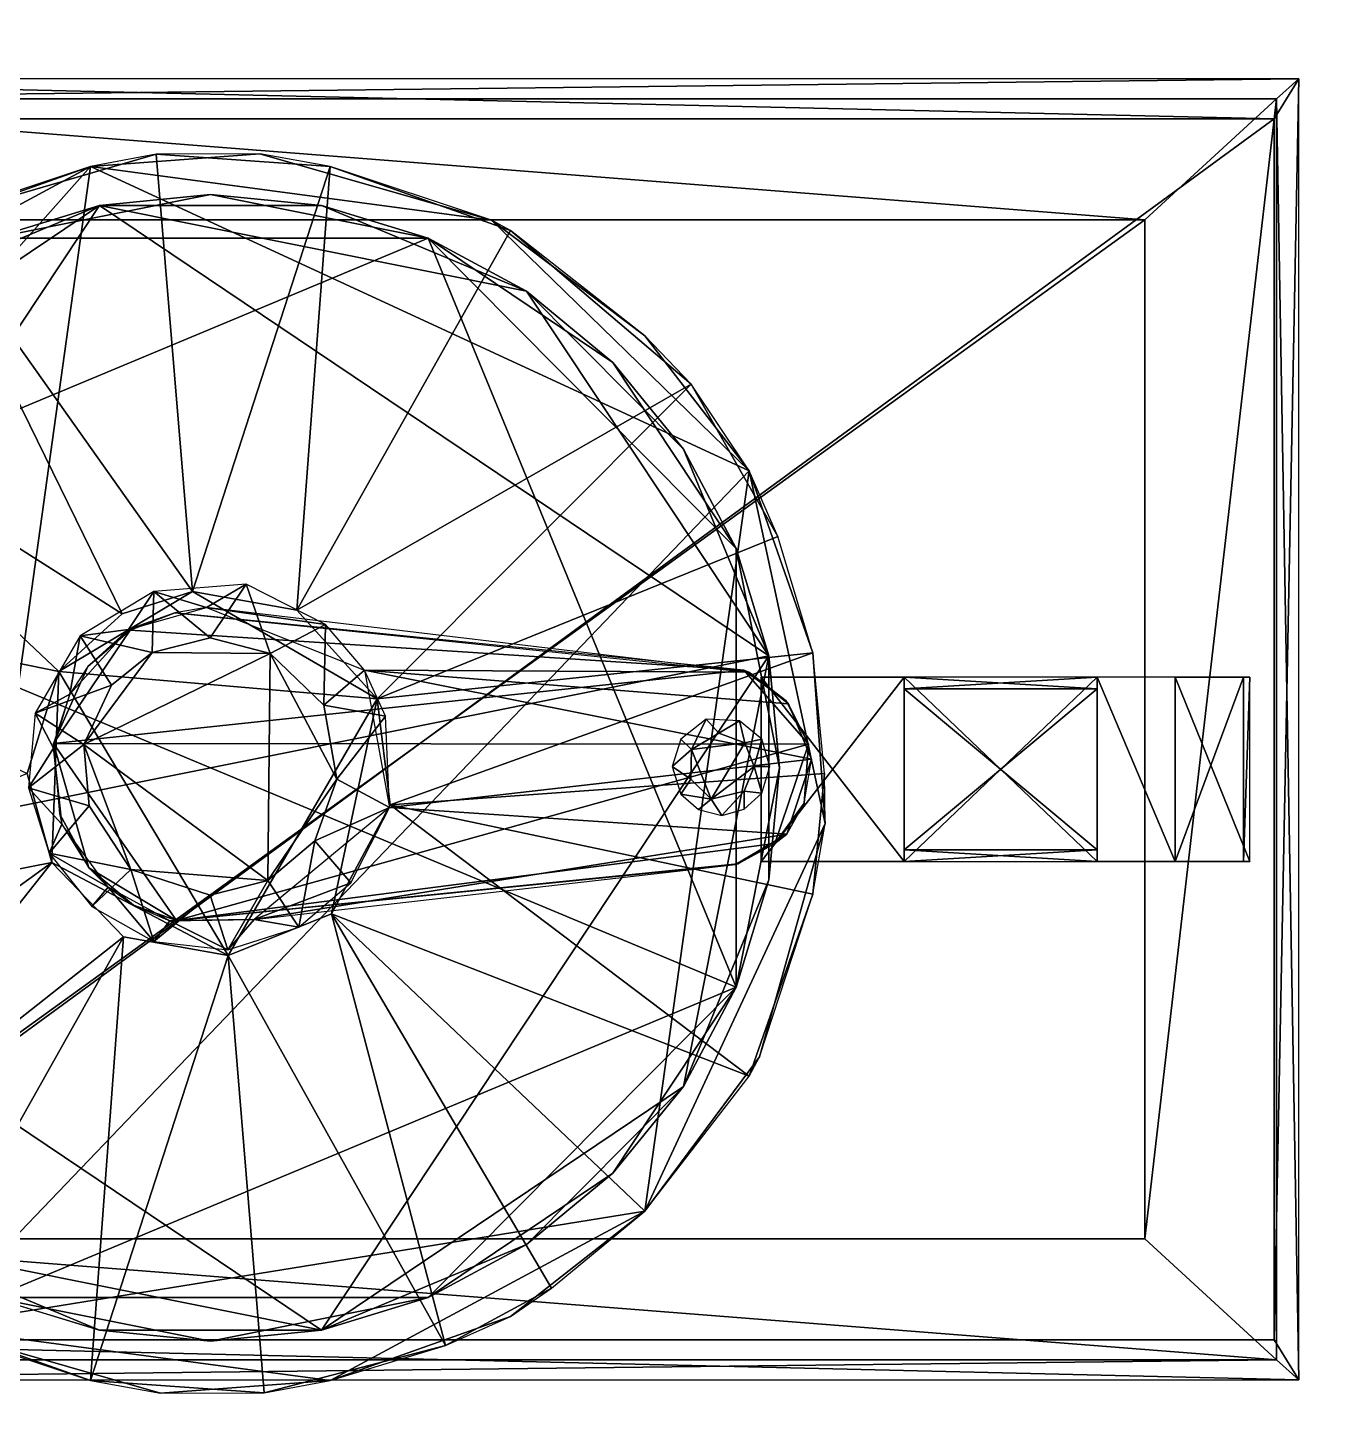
# Model space of a CAD drawing. Units: millimetres at full size, sheet at 1:50. Extents: x -9750 to 9750, y -6680 to 6675.
# Drawn here: x -1761.7 to -1533.7, y 1252.1 to 1495.5 of the extents above; entities that cross this region are included whole.
import ezdxf

# ---------------------------------------------------------------- set-up
doc = ezdxf.new("R2010")
doc.units = ezdxf.units.MM
doc.header["$LTSCALE"] = 50
doc.layers.add('0-A_汎用オブジェクト（実装）', color=4, linetype='Continuous')

msp = doc.modelspace()

# ---------------------------------------------------------------- wipeouts: each hides what was drawn before it
msp.add_wipeout([(-3365.77, 3792.05), (-3365.77, -1764.95), (296.23, -1764.95), (296.23, -1764.95)])

# ---------------------------------------------------------------- next in the draw order: wipeouts: each hides what was drawn before it
msp.add_wipeout([(-3365.77, 3792.05), (296.23, -1764.95), (296.23, 3792.05), (296.23, 3792.05)])

# ---------------------------------------------------------------- next in the draw order: wipeouts: each hides what was drawn before it
msp.add_wipeout([(-2074.34, 2813.46), (-2074.34, 1013.46), (-1324.34, 1013.46), (-1324.34, 1013.46)])

# ---------------------------------------------------------------- next in the draw order: wipeouts: each hides what was drawn before it
msp.add_wipeout([(-2074.34, 2813.46), (-1324.34, 1013.46), (-1324.34, 2813.46), (-1324.34, 2813.46)])

# ---------------------------------------------------------------- next in the draw order: linework, layer by layer
at = {"layer": '0-A_汎用オブジェクト（実装）'}
for p, q in [((-1674.44, 1449.48), (-1691.65, 1458.76)), ((-1691.65, 1458.76), (-1674.44, 1449.48)), ((-1624.38, 1386.19), (-1630.49, 1406.51)), ((-1632.1, 1385.63), (-1637.77, 1404.46)), ((-1622.2, 1356.3), (-1624.38, 1386.19)), ((-1633.44, 1349.64), (-1633.44, 1381.93)), ((-1608.41, 1381.93), (-1608.41, 1379.87)), ((-1608.41, 1379.87), (-1608.41, 1381.93)), ((-1574.63, 1381.93), (-1574.63, 1349.64)), ((-1547.93, 1381.93), (-1574.63, 1381.93)), ((-1574.63, 1349.64), (-1574.63, 1381.93)), ((-1574.63, 1381.93), (-1574.63, 1351.69)), ((-1547.93, 1381.93), (-1574.63, 1381.93)), ((-1561.01, 1381.93), (-1547.93, 1381.93)), ((-1574.63, 1349.64), (-1574.63, 1379.87)), ((-1574.63, 1379.87), (-1574.63, 1351.69)), ((-1574.63, 1379.87), (-1574.63, 1351.69)), ((-1633.44, 1349.64), (-1608.41, 1349.64)), ((-1608.41, 1349.64), (-1633.44, 1349.64)), ((-1574.63, 1349.64), (-1547.93, 1349.64)), ((-1561.01, 1349.64), (-1574.63, 1349.64)), ((-1547.93, 1349.64), (-1574.63, 1349.64)), ((-1547.93, 1349.64), (-1561.01, 1349.64)), ((-1653.79, 1288.48), (-1635.51, 1312.12)), ((-1674.44, 1282.63), (-1659.35, 1295.11)), ((-1659.35, 1295.11), (-1674.44, 1282.63)), ((-1677.24, 1270.05), (-1653.79, 1288.48)), ((-1749.17, 1267.65), (-1767.85, 1273.36)), ((-1691.65, 1273.36), (-1710.33, 1267.65)), ((-1710.33, 1267.65), (-1691.65, 1273.36))]:
    msp.add_line(p, q, dxfattribs=at)
for points in [[(-1836.18, 1483.13), (-1539.34, 1486.65), (-1845.59, 1486.65)], [(-1845.59, 1486.65), (-1543.7, 1479.61), (-1539.34, 1486.65)], [(-1845.59, 1486.65), (-1835.78, 1479.61), (-1543.7, 1479.61)], [(-1836.18, 1483.13), (-1543.26, 1483.13), (-1539.34, 1486.65)], [(-1539.34, 1486.65), (-1543.7, 1265.99), (-1539.34, 1258.95)], [(-1539.34, 1486.65), (-1543.7, 1479.61), (-1543.7, 1265.99)], [(-1543.26, 1483.13), (-1539.34, 1258.95), (-1539.34, 1486.65)], [(-1566.32, 1461.94), (-1836.18, 1483.13), (-1813.11, 1461.94), (-1566.32, 1461.94), (-1543.26, 1483.13), (-1836.18, 1483.13)], [(-1566.32, 1283.66), (-1543.26, 1483.13), (-1566.32, 1461.94)], [(-1566.32, 1283.66), (-1543.26, 1262.47), (-1543.26, 1483.13)], [(-1543.26, 1483.13), (-1543.26, 1262.47), (-1539.34, 1258.95)], [(-1543.7, 1479.61), (-1835.78, 1265.99), (-1543.7, 1265.99)], [(-1543.7, 1479.61), (-1835.78, 1479.61), (-1835.78, 1265.99)], [(-1750.74, 1471.29), (-1778.97, 1461.87), (-1739.24, 1473.43), (-1750.74, 1471.29), (-1778.97, 1461.87), (-1782.32, 1460.08)], [(-1732.89, 1396.93), (-1739.24, 1473.43), (-1778.97, 1461.87)], [(-1732.89, 1396.93), (-1778.97, 1461.87), (-1745.21, 1392.98), (-1732.89, 1396.93), (-1708.81, 1471.29), (-1739.24, 1473.43)], [(-1750.74, 1471.29), (-1680.58, 1461.88), (-1721.08, 1473.48)], [(-1739.24, 1473.43), (-1750.74, 1471.29), (-1721.08, 1473.48)], [(-1739.24, 1473.43), (-1708.81, 1471.29), (-1721.08, 1473.48)], [(-1680.58, 1461.88), (-1708.81, 1471.29), (-1721.08, 1473.48)], [(-1778.98, 1268.25), (-1750.74, 1471.29), (-1837.36, 1373.83)], [(-1837.36, 1373.83), (-1750.74, 1471.29), (-1805.77, 1441.65)], [(-1805.77, 1441.65), (-1750.74, 1471.29), (-1782.32, 1460.08)], [(-1778.98, 1268.25), (-1635.5, 1418.01), (-1750.74, 1471.29)], [(-1750.74, 1471.29), (-1635.5, 1418.01), (-1680.58, 1461.88)], [(-1732.89, 1396.93), (-1714.61, 1393.67), (-1708.81, 1471.29)], [(-1708.81, 1471.29), (-1714.61, 1393.67), (-1677.24, 1460.07)], [(-1680.58, 1461.88), (-1708.81, 1471.29), (-1677.24, 1460.07)], [(-1691.65, 1458.76), (-1729.75, 1466.39), (-1767.85, 1458.76)], [(-1729.75, 1466.39), (-1749.17, 1464.47), (-1767.85, 1458.76)], [(-1749.17, 1464.47), (-1674.44, 1449.48), (-1710.33, 1464.47), (-1749.17, 1464.47), (-1710.33, 1464.47), (-1729.75, 1466.39)], [(-1691.65, 1458.76), (-1710.33, 1464.47), (-1729.75, 1466.39)], [(-1827.4, 1346.48), (-1632.1, 1385.63), (-1749.17, 1464.47)], [(-1827.4, 1346.48), (-1749.17, 1464.47), (-1812.53, 1421.8)], [(-1812.53, 1421.8), (-1749.17, 1464.47), (-1785.06, 1449.48)], [(-1785.06, 1449.48), (-1749.17, 1464.47), (-1767.85, 1458.76)], [(-1749.17, 1464.47), (-1632.1, 1385.63), (-1674.44, 1449.48)], [(-1710.33, 1464.47), (-1674.44, 1449.48), (-1691.65, 1458.76)], [(-1813.11, 1283.66), (-1566.32, 1461.94), (-1813.11, 1461.94)], [(-1813.11, 1283.66), (-1543.26, 1262.47), (-1566.32, 1283.66), (-1813.11, 1283.66), (-1566.32, 1283.66), (-1566.32, 1461.94)], [(-1745.21, 1392.98), (-1778.97, 1461.87), (-1811.99, 1435.53)], [(-1680.58, 1461.88), (-1635.5, 1418.01), (-1653.79, 1441.65)], [(-1653.79, 1441.65), (-1677.24, 1460.07), (-1680.58, 1461.88)], [(-1637.77, 1327.66), (-1691.65, 1458.76), (-1821.73, 1404.46)], [(-1691.65, 1458.76), (-1767.85, 1458.76), (-1821.73, 1404.46)], [(-1677.24, 1460.07), (-1714.61, 1393.67), (-1645.63, 1433.19)], [(-1659.35, 1437.01), (-1674.44, 1449.48), (-1691.65, 1458.76)], [(-1637.77, 1327.66), (-1637.77, 1404.46), (-1691.65, 1458.76)], [(-1637.77, 1404.46), (-1659.35, 1437.01), (-1691.65, 1458.76)], [(-1653.79, 1441.65), (-1677.24, 1460.07), (-1645.63, 1433.19)], [(-1674.44, 1449.48), (-1646.97, 1421.8), (-1659.35, 1437.01)], [(-1674.44, 1449.48), (-1632.1, 1385.63), (-1646.97, 1421.8)], [(-1659.35, 1437.01), (-1674.44, 1449.48), (-1659.35, 1437.01), (-1646.97, 1421.8)], [(-1645.63, 1433.19), (-1653.79, 1441.65), (-1635.5, 1418.01)], [(-1832.49, 1398.46), (-1756.28, 1382.91), (-1811.99, 1435.53)], [(-1745.21, 1392.98), (-1811.99, 1435.53), (-1756.28, 1382.91)], [(-1645.63, 1433.19), (-1714.61, 1393.67), (-1700.57, 1378.13)], [(-1630.49, 1406.51), (-1645.63, 1433.19), (-1700.57, 1378.13), (-1630.49, 1406.51), (-1700.57, 1378.13), (-1624.38, 1386.19)], [(-1645.63, 1433.19), (-1630.49, 1406.51), (-1635.5, 1418.01)], [(-1646.97, 1421.8), (-1632.1, 1385.63), (-1637.77, 1404.46)], [(-1635.5, 1418.01), (-1778.98, 1268.25), (-1653.79, 1288.48)], [(-1635.5, 1418.01), (-1653.79, 1288.48), (-1622.2, 1356.3), (-1635.5, 1418.01), (-1622.2, 1356.3), (-1624.38, 1386.19)], [(-1624.38, 1386.19), (-1630.49, 1406.51), (-1635.5, 1418.01)], [(-1821.73, 1404.46), (-1767.85, 1273.36), (-1637.77, 1327.66)], [(-1637.77, 1327.66), (-1630.19, 1366.06), (-1637.77, 1404.46)], [(-1630.19, 1366.06), (-1632.1, 1385.63), (-1637.77, 1404.46)], [(-1832.49, 1398.46), (-1761.83, 1365.06), (-1756.28, 1382.91)], [(-1730.44, 1394.12), (-1723.52, 1398.2), (-1739.62, 1396.92)], [(-1729.82, 1388.8), (-1723.52, 1398.2), (-1739.62, 1396.92)], [(-1730.44, 1394.12), (-1709.59, 1391.13), (-1723.52, 1398.2)], [(-1723.52, 1398.2), (-1729.82, 1388.8), (-1719.32, 1386.08)], [(-1723.52, 1398.2), (-1719.32, 1386.08), (-1709.59, 1391.13)], [(-1732.89, 1396.93), (-1745.21, 1392.98), (-1756.28, 1382.91)], [(-1700.57, 1378.13), (-1732.89, 1396.93), (-1756.28, 1382.91)], [(-1739.95, 1386.23), (-1739.62, 1396.92), (-1752.51, 1389.17)], [(-1744.06, 1390.29), (-1739.62, 1396.92), (-1752.51, 1389.17)], [(-1730.44, 1394.12), (-1739.62, 1396.92), (-1744.06, 1390.29)], [(-1739.95, 1386.23), (-1729.82, 1388.8), (-1739.62, 1396.92)], [(-1700.57, 1378.13), (-1714.61, 1393.67), (-1732.89, 1396.93)], [(-1744.06, 1390.29), (-1730.44, 1394.12), (-1735.96, 1393.17)], [(-1744.06, 1390.29), (-1743.8, 1390.16), (-1735.96, 1393.17)], [(-1636.44, 1383.14), (-1735.96, 1393.17), (-1743.8, 1390.16)], [(-1730.44, 1394.12), (-1735.96, 1393.17), (-1635.58, 1382.79)], [(-1735.96, 1393.17), (-1635.58, 1382.79), (-1636.44, 1383.14)], [(-1702.78, 1383.17), (-1698.41, 1359.1), (-1699.1, 1375.1), (-1702.78, 1383.17), (-1709.59, 1391.13), (-1730.44, 1394.12), (-1702.78, 1383.17), (-1709.93, 1377.01), (-1699.1, 1375.1)], [(-1635.58, 1382.79), (-1730.44, 1394.12), (-1702.78, 1383.17), (-1635.58, 1382.79), (-1702.78, 1383.17), (-1628.66, 1377.28)], [(-1636.44, 1383.14), (-1743.8, 1390.16), (-1757.19, 1370.29)], [(-1743.8, 1390.16), (-1751.21, 1383.79), (-1757.19, 1370.29)], [(-1744.06, 1390.29), (-1752.51, 1389.17), (-1754.33, 1378.95)], [(-1754.33, 1378.95), (-1744.06, 1390.29), (-1751.21, 1383.79)], [(-1744.06, 1390.29), (-1751.21, 1383.79), (-1743.8, 1390.16)], [(-1719.32, 1386.08), (-1709.93, 1377.01), (-1709.59, 1391.13)], [(-1709.93, 1377.01), (-1702.78, 1383.17), (-1709.59, 1391.13)], [(-1747.03, 1380.53), (-1752.51, 1389.17), (-1760.43, 1375.65), (-1747.03, 1380.53), (-1760.43, 1375.65), (-1751.88, 1370.15)], [(-1754.33, 1378.95), (-1752.51, 1389.17), (-1760.43, 1375.65)], [(-1747.03, 1380.53), (-1739.95, 1386.23), (-1752.51, 1389.17)], [(-1739.95, 1386.23), (-1719.32, 1386.08), (-1729.82, 1388.8)], [(-1632.1, 1385.63), (-1827.4, 1346.48), (-1710.33, 1267.65), (-1632.1, 1385.63), (-1646.97, 1310.31), (-1632.1, 1346.48)], [(-1751.88, 1370.15), (-1739.95, 1386.23), (-1747.03, 1380.53)], [(-1751.88, 1370.15), (-1719.32, 1386.08), (-1739.95, 1386.23)], [(-1719.69, 1346.36), (-1719.32, 1386.08), (-1751.88, 1370.15)], [(-1719.32, 1386.08), (-1719.69, 1346.36), (-1707.66, 1364.1)], [(-1719.32, 1386.08), (-1707.66, 1364.1), (-1709.93, 1377.01)], [(-1632.1, 1385.63), (-1710.33, 1267.65), (-1646.97, 1310.31)], [(-1698.29, 1359.57), (-1624.38, 1386.19), (-1700.57, 1378.13)], [(-1698.29, 1359.57), (-1622.31, 1365.06), (-1624.38, 1386.19)], [(-1632.1, 1385.63), (-1632.1, 1346.48), (-1630.19, 1366.06)], [(-1622.2, 1356.3), (-1622.31, 1365.06), (-1624.38, 1386.19)], [(-1756.28, 1382.91), (-1761.83, 1365.06), (-1757.48, 1349.51)], [(-1756.28, 1382.91), (-1757.48, 1349.51), (-1726.66, 1333.2)], [(-1754.33, 1378.95), (-1757.19, 1370.29), (-1751.21, 1383.79)], [(-1625.16, 1370.21), (-1636.44, 1383.14), (-1757.19, 1370.29)], [(-1700.57, 1378.13), (-1756.28, 1382.91), (-1726.66, 1333.2)], [(-1702.78, 1383.17), (-1698.41, 1359.1), (-1624.58, 1367.56), (-1702.78, 1383.17), (-1624.58, 1367.56), (-1628.66, 1377.28)], [(-1629.04, 1377.76), (-1635.58, 1382.79), (-1636.44, 1383.14)], [(-1625.16, 1370.21), (-1629.04, 1377.76), (-1636.44, 1383.14)], [(-1629.04, 1377.76), (-1635.58, 1382.79), (-1628.66, 1377.28)], [(-1633.44, 1349.64), (-1608.41, 1349.64), (-1608.41, 1381.93)], [(-1633.44, 1349.64), (-1608.41, 1381.93), (-1633.44, 1381.93)], [(-1633.44, 1381.93), (-1608.41, 1349.64), (-1608.41, 1381.93)], [(-1608.41, 1349.64), (-1574.63, 1349.64), (-1574.63, 1381.93)], [(-1608.41, 1349.64), (-1574.63, 1381.93), (-1608.41, 1381.93)], [(-1608.41, 1381.93), (-1608.41, 1379.87), (-1574.63, 1379.87)], [(-1608.41, 1381.93), (-1574.63, 1379.87), (-1574.63, 1381.93)], [(-1608.41, 1381.93), (-1608.41, 1349.64), (-1574.63, 1349.64)], [(-1608.41, 1381.93), (-1574.63, 1349.64), (-1574.63, 1381.93)], [(-1608.41, 1379.87), (-1574.63, 1381.93), (-1608.41, 1381.93)], [(-1608.41, 1379.87), (-1574.63, 1379.87), (-1574.63, 1381.93)], [(-1574.63, 1381.93), (-1561.01, 1349.64), (-1561.01, 1381.93)], [(-1574.63, 1381.93), (-1574.63, 1349.64), (-1561.01, 1349.64)], [(-1574.63, 1381.93), (-1561.01, 1349.64), (-1561.01, 1381.93)], [(-1561.01, 1349.64), (-1549.02, 1381.93), (-1561.01, 1381.93)], [(-1561.01, 1349.64), (-1549.02, 1349.64), (-1549.02, 1381.93)], [(-1561.01, 1381.93), (-1561.01, 1349.64), (-1547.93, 1349.64)], [(-1561.01, 1381.93), (-1547.93, 1349.64), (-1547.93, 1381.93)], [(-1547.93, 1381.93), (-1549.02, 1381.93), (-1549.02, 1349.64)], [(-1547.93, 1381.93), (-1549.02, 1349.64), (-1547.93, 1349.64)], [(-1754.33, 1378.95), (-1760.43, 1375.65), (-1757.18, 1369.5)], [(-1757.18, 1369.5), (-1754.33, 1378.95), (-1757.19, 1370.29)], [(-1726.66, 1333.2), (-1688.65, 1265), (-1708.59, 1340.49), (-1726.66, 1333.2), (-1708.59, 1340.49), (-1700.57, 1378.13)], [(-1708.59, 1340.49), (-1698.29, 1359.57), (-1700.57, 1378.13)], [(-1608.41, 1379.87), (-1574.63, 1351.69), (-1574.63, 1379.87)], [(-1608.41, 1379.87), (-1608.41, 1351.69), (-1574.63, 1351.69)], [(-1608.41, 1351.69), (-1574.63, 1351.69), (-1574.63, 1379.87)], [(-1608.41, 1351.69), (-1574.63, 1379.87), (-1608.41, 1379.87)], [(-1751.88, 1370.15), (-1760.43, 1375.65), (-1761.54, 1362.58)], [(-1757.18, 1369.5), (-1760.43, 1375.65), (-1761.54, 1362.58)], [(-1707.66, 1364.1), (-1699.1, 1375.1), (-1709.93, 1377.01)], [(-1625.16, 1370.21), (-1628.66, 1377.28), (-1629.04, 1377.76)], [(-1625.16, 1370.21), (-1628.66, 1377.28), (-1624.58, 1367.56)], [(-1707.66, 1364.1), (-1711.51, 1353.29), (-1698.41, 1359.1), (-1707.66, 1364.1), (-1698.41, 1359.1), (-1699.1, 1375.1)], [(-1643.01, 1374.57), (-1647.48, 1371.06), (-1645.59, 1369.29)], [(-1643.01, 1374.57), (-1645.59, 1369.29), (-1640.82, 1372.12)], [(-1637.23, 1374.27), (-1643.01, 1374.57), (-1640.82, 1372.12), (-1637.23, 1374.27), (-1640.82, 1372.12), (-1636.28, 1370.46)], [(-1633.3, 1371.08), (-1637.23, 1374.27), (-1636.28, 1370.46)], [(-1648.96, 1366.29), (-1645.59, 1369.29), (-1647.48, 1371.06)], [(-1645.59, 1369.29), (-1636.28, 1370.46), (-1640.82, 1372.12)], [(-1634.66, 1366.29), (-1633.3, 1371.08), (-1636.28, 1370.46)], [(-1634.66, 1366.29), (-1633.27, 1361.6), (-1631.9, 1366.29), (-1634.66, 1366.29), (-1631.9, 1366.29), (-1633.3, 1371.08)], [(-1761.54, 1362.58), (-1750.97, 1359.42), (-1751.88, 1370.15)], [(-1757.18, 1369.5), (-1761.54, 1362.58), (-1755.72, 1356.23)], [(-1757.19, 1370.29), (-1735.68, 1339.35), (-1625.16, 1370.21)], [(-1757.19, 1370.29), (-1757.18, 1369.5), (-1755.72, 1356.23)], [(-1757.19, 1370.29), (-1756.14, 1358.09), (-1755.72, 1356.23)], [(-1757.19, 1370.29), (-1751.02, 1348.56), (-1735.68, 1339.35)], [(-1757.19, 1370.29), (-1756.14, 1358.09), (-1751.02, 1348.56)], [(-1719.69, 1346.36), (-1751.88, 1370.15), (-1743.68, 1348.26), (-1719.69, 1346.36), (-1743.68, 1348.26), (-1729.82, 1343.79)], [(-1743.68, 1348.26), (-1751.88, 1370.15), (-1750.97, 1359.42)], [(-1735.68, 1339.35), (-1736.84, 1339.27), (-1722.12, 1339.5), (-1735.68, 1339.35), (-1722.12, 1339.5), (-1637.88, 1349.17), (-1735.68, 1339.35), (-1631.04, 1352.82), (-1625.16, 1370.21), (-1735.68, 1339.35), (-1637.5, 1349.25), (-1631.04, 1352.82)], [(-1648.96, 1366.29), (-1645.72, 1364.08), (-1645.59, 1369.29)], [(-1642.13, 1360.57), (-1645.59, 1369.29), (-1645.72, 1364.08), (-1642.13, 1360.57), (-1636.28, 1370.46), (-1645.59, 1369.29)], [(-1636.28, 1370.46), (-1642.13, 1360.57), (-1634.66, 1366.29)], [(-1631.04, 1352.82), (-1625.91, 1359.88), (-1625.16, 1370.21)], [(-1624.58, 1367.56), (-1625.16, 1370.21), (-1625.91, 1359.88)], [(-1698.41, 1359.1), (-1722.12, 1339.5), (-1628.92, 1354.47), (-1698.41, 1359.1), (-1628.92, 1354.47), (-1624.58, 1367.56)], [(-1648.96, 1366.29), (-1647.45, 1361.44), (-1645.72, 1364.08)], [(-1634.66, 1366.29), (-1642.13, 1360.57), (-1636.38, 1361.99)], [(-1637.77, 1327.66), (-1632.1, 1346.48), (-1630.19, 1366.06)], [(-1634.66, 1366.29), (-1636.38, 1361.99), (-1633.27, 1361.6)], [(-1624.58, 1367.56), (-1628.92, 1354.47), (-1625.91, 1359.88)], [(-1833.39, 1334.58), (-1757.48, 1349.51), (-1761.83, 1365.06)], [(-1707.66, 1364.1), (-1719.69, 1346.36), (-1711.51, 1353.29)], [(-1622.31, 1365.06), (-1698.29, 1359.57), (-1624.38, 1343.94)], [(-1647.45, 1361.44), (-1642.13, 1360.57), (-1645.72, 1364.08)], [(-1622.31, 1365.06), (-1624.38, 1343.94), (-1622.2, 1356.3)], [(-1750.97, 1359.42), (-1761.54, 1362.58), (-1757.94, 1351.15)], [(-1755.72, 1356.23), (-1761.54, 1362.58), (-1757.94, 1351.15)], [(-1647.45, 1361.44), (-1644.35, 1358.74), (-1642.13, 1360.57)], [(-1636.38, 1361.99), (-1642.13, 1360.57), (-1640.32, 1357.7)], [(-1636.38, 1361.99), (-1640.32, 1357.7), (-1636.36, 1358.8)], [(-1636.36, 1358.8), (-1633.27, 1361.6), (-1636.38, 1361.99)], [(-1757.94, 1351.15), (-1743.68, 1348.26), (-1750.97, 1359.42)], [(-1705.17, 1345.91), (-1698.41, 1359.1), (-1722.12, 1339.5)], [(-1698.41, 1359.1), (-1711.51, 1353.29), (-1705.17, 1345.91)], [(-1635.51, 1312.12), (-1698.29, 1359.57), (-1708.59, 1340.49)], [(-1624.38, 1343.94), (-1698.29, 1359.57), (-1635.51, 1312.12)], [(-1644.35, 1358.74), (-1640.32, 1357.7), (-1642.13, 1360.57)], [(-1628.92, 1354.47), (-1625.91, 1359.88), (-1631.04, 1352.82)], [(-1757.94, 1351.15), (-1750.51, 1341.78), (-1747.66, 1345.15), (-1757.94, 1351.15), (-1747.66, 1345.15), (-1755.72, 1356.23)], [(-1755.72, 1356.23), (-1751.02, 1348.56), (-1756.14, 1358.09)], [(-1747.66, 1345.15), (-1755.72, 1356.23), (-1751.02, 1348.56)], [(-1622.2, 1356.3), (-1653.79, 1288.48), (-1633.71, 1315.48)], [(-1633.71, 1315.48), (-1624.38, 1343.94), (-1622.2, 1356.3)], [(-1722.12, 1339.5), (-1637.88, 1349.17), (-1628.92, 1354.47)], [(-1637.5, 1349.25), (-1628.92, 1354.47), (-1637.88, 1349.17)], [(-1637.5, 1349.25), (-1631.04, 1352.82), (-1628.92, 1354.47)], [(-1714.27, 1338.18), (-1711.51, 1353.29), (-1719.69, 1346.36)], [(-1714.27, 1338.18), (-1705.17, 1345.91), (-1711.51, 1353.29)], [(-1608.41, 1351.69), (-1608.41, 1349.64), (-1574.63, 1349.64)], [(-1608.41, 1351.69), (-1574.63, 1349.64), (-1574.63, 1351.69)], [(-1608.41, 1349.64), (-1574.63, 1349.64), (-1574.63, 1351.69)], [(-1608.41, 1349.64), (-1574.63, 1351.69), (-1608.41, 1351.69)], [(-1819.13, 1304.89), (-1757.48, 1349.51), (-1833.39, 1334.58)], [(-1757.48, 1349.51), (-1819.13, 1304.89), (-1805.77, 1288.48)], [(-1757.48, 1349.51), (-1744.95, 1336.46), (-1726.66, 1333.2), (-1757.48, 1349.51), (-1805.77, 1288.48), (-1744.95, 1336.46)], [(-1750.51, 1341.78), (-1743.68, 1348.26), (-1757.94, 1351.15)], [(-1637.88, 1349.17), (-1637.5, 1349.25), (-1735.68, 1339.35)], [(-1710.33, 1267.65), (-1827.4, 1346.48), (-1785.06, 1282.63)], [(-1747.66, 1345.15), (-1743.22, 1342.05), (-1751.02, 1348.56)], [(-1751.02, 1348.56), (-1743.22, 1342.05), (-1735.68, 1339.35)], [(-1739.62, 1335.67), (-1743.68, 1348.26), (-1750.51, 1341.78)], [(-1739.62, 1335.67), (-1729.82, 1343.79), (-1743.68, 1348.26)], [(-1726.68, 1334.21), (-1714.27, 1338.18), (-1719.69, 1346.36), (-1726.68, 1334.21), (-1729.82, 1343.79), (-1739.62, 1335.67)], [(-1726.68, 1334.21), (-1719.69, 1346.36), (-1729.82, 1343.79)], [(-1632.1, 1346.48), (-1646.97, 1310.31), (-1637.77, 1327.66)], [(-1739.62, 1335.67), (-1747.66, 1345.15), (-1750.51, 1341.78)], [(-1739.62, 1335.67), (-1736.84, 1339.27), (-1747.66, 1345.15)], [(-1736.84, 1339.27), (-1747.66, 1345.15), (-1743.22, 1342.05)], [(-1705.17, 1345.91), (-1722.12, 1339.5), (-1714.27, 1338.18)], [(-1633.71, 1315.48), (-1624.38, 1343.94), (-1635.51, 1312.12)], [(-1735.68, 1339.35), (-1743.22, 1342.05), (-1736.84, 1339.27)], [(-1726.68, 1334.21), (-1736.84, 1339.27), (-1739.62, 1335.67)], [(-1726.68, 1334.21), (-1722.12, 1339.5), (-1736.84, 1339.27)], [(-1722.12, 1339.5), (-1726.68, 1334.21), (-1714.27, 1338.18)], [(-1635.51, 1312.12), (-1708.59, 1340.49), (-1653.79, 1288.48)], [(-1653.79, 1288.48), (-1708.59, 1340.49), (-1670.07, 1275.01)], [(-1670.07, 1275.01), (-1708.59, 1340.49), (-1688.65, 1265)], [(-1782.31, 1270.06), (-1744.95, 1336.46), (-1805.77, 1288.48)], [(-1750.74, 1258.84), (-1744.95, 1336.46), (-1782.31, 1270.06)], [(-1726.66, 1333.2), (-1744.95, 1336.46), (-1750.74, 1258.84)], [(-1726.66, 1333.2), (-1720.32, 1256.7), (-1688.65, 1265), (-1726.66, 1333.2), (-1750.74, 1258.84), (-1720.32, 1256.7)], [(-1767.85, 1273.36), (-1691.65, 1273.36), (-1637.77, 1327.66)], [(-1691.65, 1273.36), (-1659.35, 1295.11), (-1637.77, 1327.66)], [(-1659.35, 1295.11), (-1646.97, 1310.31), (-1637.77, 1327.66)], [(-1653.79, 1288.48), (-1635.51, 1312.12), (-1633.71, 1315.48)], [(-1646.97, 1310.31), (-1710.33, 1267.65), (-1674.44, 1282.63)], [(-1646.97, 1310.31), (-1674.44, 1282.63), (-1659.35, 1295.11)], [(-1691.65, 1273.36), (-1674.44, 1282.63), (-1659.35, 1295.11)], [(-1653.79, 1288.48), (-1778.98, 1268.25), (-1708.81, 1258.84)], [(-1653.79, 1288.48), (-1708.81, 1258.84), (-1677.24, 1270.05)], [(-1677.24, 1270.05), (-1670.07, 1275.01), (-1653.79, 1288.48)], [(-1813.11, 1283.66), (-1836.18, 1262.47), (-1543.26, 1262.47)], [(-1710.33, 1267.65), (-1785.06, 1282.63), (-1749.17, 1267.65)], [(-1749.17, 1267.65), (-1785.06, 1282.63), (-1767.85, 1273.36)], [(-1674.44, 1282.63), (-1710.33, 1267.65), (-1691.65, 1273.36)], [(-1767.85, 1273.36), (-1749.17, 1267.65), (-1729.75, 1265.72)], [(-1767.85, 1273.36), (-1729.75, 1265.72), (-1691.65, 1273.36)], [(-1729.75, 1265.72), (-1710.33, 1267.65), (-1691.65, 1273.36)], [(-1670.07, 1275.01), (-1688.65, 1265), (-1677.24, 1270.05)], [(-1778.98, 1268.25), (-1750.74, 1258.84), (-1782.31, 1270.06)], [(-1708.81, 1258.84), (-1688.65, 1265), (-1677.24, 1270.05)], [(-1539.34, 1258.95), (-1835.78, 1265.99), (-1845.59, 1258.95)], [(-1539.34, 1258.95), (-1543.7, 1265.99), (-1835.78, 1265.99)], [(-1708.81, 1258.84), (-1778.98, 1268.25), (-1738.47, 1256.65)], [(-1778.98, 1268.25), (-1750.74, 1258.84), (-1738.47, 1256.65)], [(-1710.33, 1267.65), (-1749.17, 1267.65), (-1729.75, 1265.72)], [(-1708.81, 1258.84), (-1688.65, 1265), (-1720.32, 1256.7)], [(-1543.26, 1262.47), (-1845.59, 1258.95), (-1539.34, 1258.95)], [(-1543.26, 1262.47), (-1836.18, 1262.47), (-1845.59, 1258.95)], [(-1720.32, 1256.7), (-1750.74, 1258.84), (-1738.47, 1256.65)], [(-1720.32, 1256.7), (-1708.81, 1258.84), (-1738.47, 1256.65)]]:
    msp.add_lwpolyline(points, close=True, dxfattribs=at)
for points in [[(-1729.75, 1466.39), (-1749.17, 1464.47), (-1729.75, 1466.39)], [(-1710.33, 1464.47), (-1729.75, 1466.39), (-1710.33, 1464.47)], [(-1749.17, 1464.47), (-1767.85, 1458.76), (-1749.17, 1464.47)], [(-1691.65, 1458.76), (-1710.33, 1464.47), (-1691.65, 1458.76)], [(-1637.77, 1404.46), (-1646.97, 1421.8), (-1659.35, 1437.01), (-1637.77, 1404.46), (-1632.1, 1385.63)], [(-1646.97, 1421.8), (-1637.77, 1404.46), (-1646.97, 1421.8)], [(-1630.19, 1366.06), (-1632.1, 1385.63), (-1630.19, 1366.06)], [(-1633.44, 1381.93), (-1633.44, 1349.64), (-1608.41, 1349.64), (-1633.44, 1381.93), (-1633.44, 1349.64)], [(-1608.41, 1381.93), (-1633.44, 1381.93), (-1608.41, 1381.93)], [(-1547.93, 1381.93), (-1574.63, 1381.93), (-1574.63, 1349.64), (-1561.01, 1349.64), (-1574.63, 1381.93)], [(-1608.41, 1351.69), (-1608.41, 1379.87), (-1608.41, 1351.69)], [(-1632.1, 1346.48), (-1630.19, 1366.06), (-1632.1, 1346.48)], [(-1608.41, 1349.64), (-1608.41, 1351.69), (-1608.41, 1349.64)], [(-1637.77, 1327.66), (-1632.1, 1346.48), (-1637.77, 1327.66)], [(-1646.97, 1310.31), (-1637.77, 1327.66), (-1646.97, 1310.31)], [(-1659.35, 1295.11), (-1646.97, 1310.31), (-1659.35, 1295.11)], [(-1785.06, 1282.63), (-1767.85, 1273.36), (-1749.17, 1267.65)], [(-1691.65, 1273.36), (-1674.44, 1282.63), (-1691.65, 1273.36)], [(-1729.75, 1265.72), (-1749.17, 1267.65), (-1729.75, 1265.72)], [(-1710.33, 1267.65), (-1729.75, 1265.72), (-1710.33, 1267.65)]]:
    msp.add_lwpolyline(points, dxfattribs=at)

doc.saveas('drawing.dxf')
